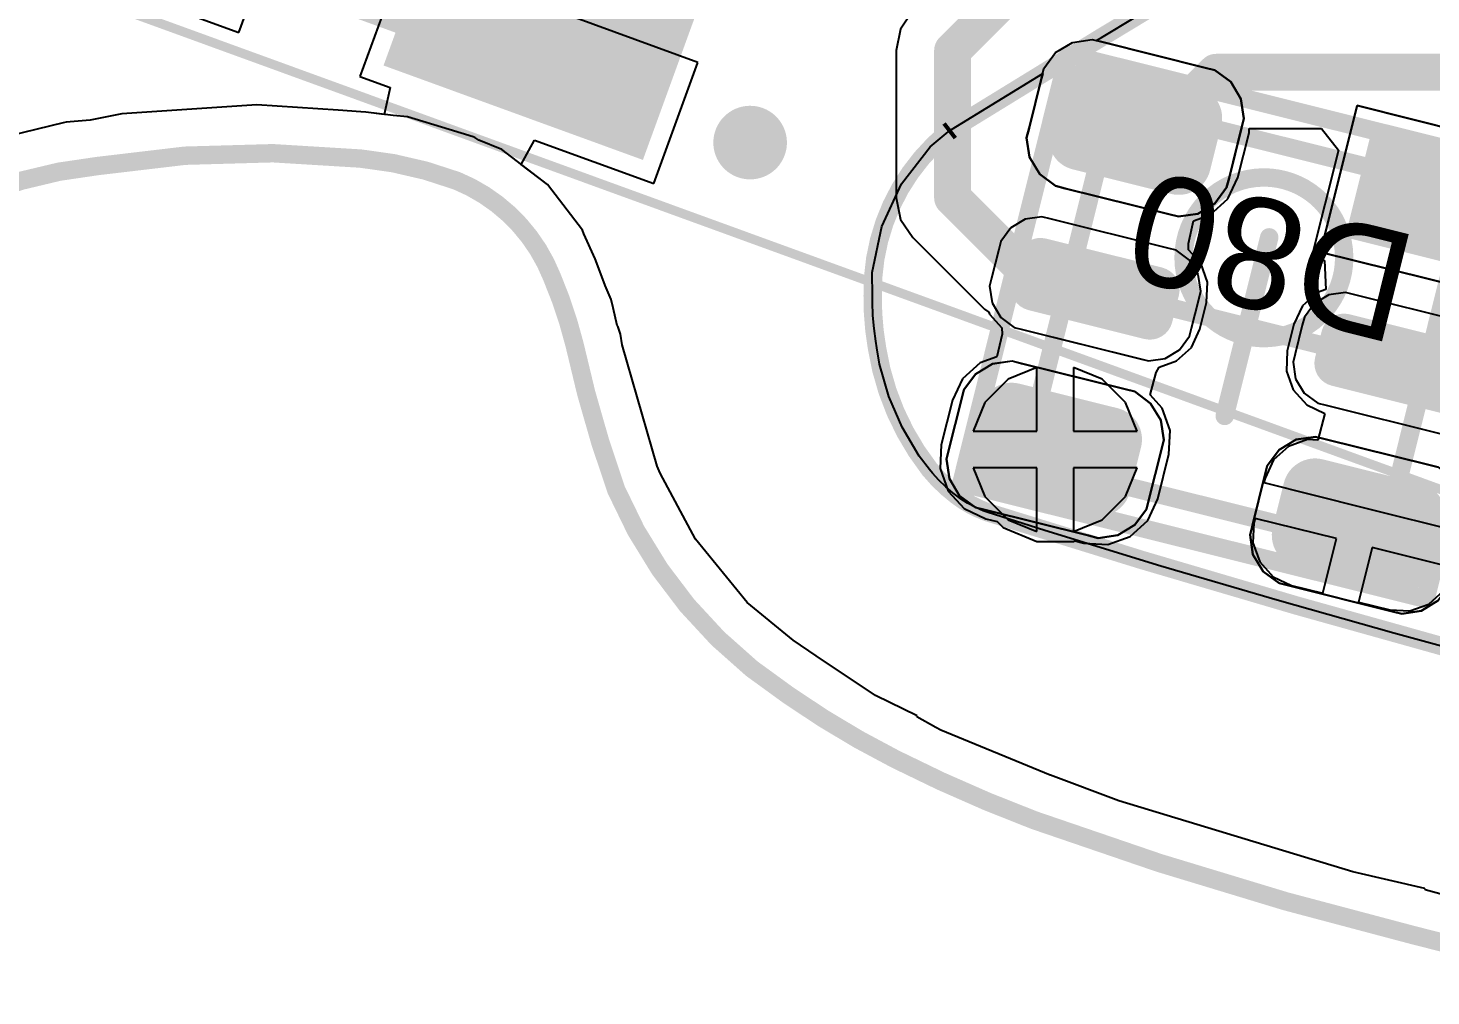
# Model space of a CAD drawing. Header units: inches. Extents: x -52 to 109, y 0 to 35.
# Drawn here: x 89.58 to 97.2, y 3.86 to 9.12 of the extents above; entities that cross this region are included whole.
import ezdxf

# ---------------------------------------------------------------- set-up
doc = ezdxf.new("R2010")
doc.units = ezdxf.units.IN
for name, color, linetype in [('Bottom 3D Body', 216, 'Continuous'), ('Bottom Courtyard', 56, 'Continuous'), ('Bottom Layer', 5, 'Continuous'), ('Bottom Overlay', 54, 'Continuous'), ('Bottom Paste', 16, 'Continuous'), ('Bottom Solder', 6, 'Continuous'), ('Keep-Out Layer', 6, 'Continuous'), ('Mechanical 1', 6, 'Continuous'), ('Mechanical 4', 56, 'Continuous'), ('Top Component Outline', 56, 'Continuous'), ('Top Courtyard', 56, 'Continuous'), ('Top Layer', 1, 'Continuous'), ('Top Overlay', 2, 'Continuous'), ('Top Paste', 8, 'Continuous'), ('Top Solder', 216, 'Continuous'), ('Via Holes', 16, 'Continuous')]:
    doc.layers.add(name, color=color, linetype=linetype)
doc.styles.add('Arial', font='', dxfattribs={"height": 0.2})
doc.styles.get('Arial').set_extended_font_data('Arial')

# ---------------------------------------------------------------- blocks, each defined once
blk = doc.blocks.new('APA_RGB_LED_2020_410')
at = {"layer": 'Top Layer'}
h = blk.add_hatch(color=1, dxfattribs=at)
edge = h.paths.add_edge_path()
edge.add_arc((-1.125, 1.025), 0.125, 90, 180)
edge.add_line((-1.25, 1.025), (-1.25, 0.775))
edge.add_arc((-1.125, 0.775), 0.125, 180, 270)
edge.add_line((-1.125, 0.65), (-0.575, 0.65))
edge.add_arc((-0.575, 0.775), 0.125, 270, 360)
edge.add_line((-0.45, 0.775), (-0.45, 1.025))
edge.add_arc((-0.575, 1.025), 0.125, 0, 90)
edge.add_line((-0.575, 1.15), (-1.125, 1.15))
h = blk.add_hatch(color=1, dxfattribs=at)
edge = h.paths.add_edge_path()
edge.add_arc((0.575, 1.025), 0.125, 90, 180)
edge.add_line((0.45, 1.025), (0.45, 0.775))
edge.add_arc((0.575, 0.775), 0.125, 180, 270)
edge.add_line((0.575, 0.65), (1.125, 0.65))
edge.add_arc((1.125, 0.775), 0.125, 270, 360)
edge.add_line((1.25, 0.775), (1.25, 1.025))
edge.add_arc((1.125, 1.025), 0.125, 0, 90)
edge.add_line((1.125, 1.15), (0.575, 1.15))
h = blk.add_hatch(color=1, dxfattribs=at)
edge = h.paths.add_edge_path()
edge.add_arc((-1.175, 0.075), 0.075, 90, 180)
edge.add_line((-1.25, 0.075), (-1.25, -0.075))
edge.add_arc((-1.175, -0.075), 0.075, 180, 270)
edge.add_line((-1.175, -0.15), (-0.525, -0.15))
edge.add_arc((-0.525, -0.075), 0.075, 270, 360)
edge.add_line((-0.45, -0.075), (-0.45, 0.075))
edge.add_arc((-0.525, 0.075), 0.075, 0, 90)
edge.add_line((-0.525, 0.15), (-1.175, 0.15))
h = blk.add_hatch(color=1, dxfattribs=at)
edge = h.paths.add_edge_path()
edge.add_arc((0.525, 0.075), 0.075, 90, 180)
edge.add_line((0.45, 0.075), (0.45, -0.075))
edge.add_arc((0.525, -0.075), 0.075, 180, 270)
edge.add_line((0.525, -0.15), (1.175, -0.15))
edge.add_arc((1.175, -0.075), 0.075, 270, 360)
edge.add_line((1.25, -0.075), (1.25, 0.075))
edge.add_arc((1.175, 0.075), 0.075, 0, 90)
edge.add_line((1.175, 0.15), (0.525, 0.15))
blk.add_hatch(color=1, dxfattribs=at).paths.add_polyline_path([(-1.25, -0.65), (-0.45, -0.65), (-0.45, -1.15), (-1.25, -1.15)])
h = blk.add_hatch(color=1, dxfattribs=at)
edge = h.paths.add_edge_path()
edge.add_arc((0.575, -0.775), 0.125, 90, 180)
edge.add_line((0.45, -0.775), (0.45, -1.025))
edge.add_arc((0.575, -1.025), 0.125, 180, 270)
edge.add_line((0.575, -1.15), (1.125, -1.15))
edge.add_arc((1.125, -1.025), 0.125, 270, 360)
edge.add_line((1.25, -1.025), (1.25, -0.775))
edge.add_arc((1.125, -0.775), 0.125, 0, 90)
edge.add_line((1.125, -0.65), (0.575, -0.65))
at = {"layer": 'Top Paste'}
h = blk.add_hatch(color=8, dxfattribs=at)
edge = h.paths.add_edge_path()
edge.add_arc((-1.125, 1.025), 0.125, 90, 180)
edge.add_line((-1.25, 1.025), (-1.25, 0.775))
edge.add_arc((-1.125, 0.775), 0.125, 180, 270)
edge.add_line((-1.125, 0.65), (-0.575, 0.65))
edge.add_arc((-0.575, 0.775), 0.125, 270, 360)
edge.add_line((-0.45, 0.775), (-0.45, 1.025))
edge.add_arc((-0.575, 1.025), 0.125, 0, 90)
edge.add_line((-0.575, 1.15), (-1.125, 1.15))
h = blk.add_hatch(color=8, dxfattribs=at)
edge = h.paths.add_edge_path()
edge.add_arc((0.575, 1.025), 0.125, 90, 180)
edge.add_line((0.45, 1.025), (0.45, 0.775))
edge.add_arc((0.575, 0.775), 0.125, 180, 270)
edge.add_line((0.575, 0.65), (1.125, 0.65))
edge.add_arc((1.125, 0.775), 0.125, 270, 360)
edge.add_line((1.25, 0.775), (1.25, 1.025))
edge.add_arc((1.125, 1.025), 0.125, 0, 90)
edge.add_line((1.125, 1.15), (0.575, 1.15))
h = blk.add_hatch(color=8, dxfattribs=at)
edge = h.paths.add_edge_path()
edge.add_arc((-1.175, 0.075), 0.075, 90, 180)
edge.add_line((-1.25, 0.075), (-1.25, -0.075))
edge.add_arc((-1.175, -0.075), 0.075, 180, 270)
edge.add_line((-1.175, -0.15), (-0.525, -0.15))
edge.add_arc((-0.525, -0.075), 0.075, 270, 360)
edge.add_line((-0.45, -0.075), (-0.45, 0.075))
edge.add_arc((-0.525, 0.075), 0.075, 0, 90)
edge.add_line((-0.525, 0.15), (-1.175, 0.15))
h = blk.add_hatch(color=8, dxfattribs=at)
edge = h.paths.add_edge_path()
edge.add_arc((0.525, 0.075), 0.075, 90, 180)
edge.add_line((0.45, 0.075), (0.45, -0.075))
edge.add_arc((0.525, -0.075), 0.075, 180, 270)
edge.add_line((0.525, -0.15), (1.175, -0.15))
edge.add_arc((1.175, -0.075), 0.075, 270, 360)
edge.add_line((1.25, -0.075), (1.25, 0.075))
edge.add_arc((1.175, 0.075), 0.075, 0, 90)
edge.add_line((1.175, 0.15), (0.525, 0.15))
blk.add_hatch(color=8, dxfattribs=at).paths.add_polyline_path([(-1.25, -0.65), (-0.45, -0.65), (-0.45, -1.15), (-1.25, -1.15)])
h = blk.add_hatch(color=8, dxfattribs=at)
edge = h.paths.add_edge_path()
edge.add_arc((0.575, -0.775), 0.125, 90, 180)
edge.add_line((0.45, -0.775), (0.45, -1.025))
edge.add_arc((0.575, -1.025), 0.125, 180, 270)
edge.add_line((0.575, -1.15), (1.125, -1.15))
edge.add_arc((1.125, -1.025), 0.125, 270, 360)
edge.add_line((1.25, -1.025), (1.25, -0.775))
edge.add_arc((1.125, -0.775), 0.125, 0, 90)
edge.add_line((1.125, -0.65), (0.575, -0.65))
at = {"layer": 'Top Solder'}
h = blk.add_hatch(color=216, dxfattribs=at)
edge = h.paths.add_edge_path()
edge.add_arc((-1.125, 1.025), 0.175, 90, 180)
edge.add_line((-1.3, 1.025), (-1.3, 0.775))
edge.add_arc((-1.125, 0.775), 0.175, 180, 270)
edge.add_line((-1.125, 0.6), (-0.575, 0.6))
edge.add_arc((-0.575, 0.775), 0.175, 270, 360)
edge.add_line((-0.4, 0.775), (-0.4, 1.025))
edge.add_arc((-0.575, 1.025), 0.175, 0, 90)
edge.add_line((-0.575, 1.2), (-1.125, 1.2))
h = blk.add_hatch(color=216, dxfattribs=at)
edge = h.paths.add_edge_path()
edge.add_arc((0.575, 1.025), 0.175, 90, 180)
edge.add_line((0.4, 1.025), (0.4, 0.775))
edge.add_arc((0.575, 0.775), 0.175, 180, 270)
edge.add_line((0.575, 0.6), (1.125, 0.6))
edge.add_arc((1.125, 0.775), 0.175, 270, 360)
edge.add_line((1.3, 0.775), (1.3, 1.025))
edge.add_arc((1.125, 1.025), 0.175, 0, 90)
edge.add_line((1.125, 1.2), (0.575, 1.2))
h = blk.add_hatch(color=216, dxfattribs=at)
edge = h.paths.add_edge_path()
edge.add_arc((-1.175, 0.075), 0.125, 90, 180)
edge.add_line((-1.3, 0.075), (-1.3, -0.075))
edge.add_arc((-1.175, -0.075), 0.125, 180, 270)
edge.add_line((-1.175, -0.2), (-0.525, -0.2))
edge.add_arc((-0.525, -0.075), 0.125, 270, 360)
edge.add_line((-0.4, -0.075), (-0.4, 0.075))
edge.add_arc((-0.525, 0.075), 0.125, 0, 90)
edge.add_line((-0.525, 0.2), (-1.175, 0.2))
h = blk.add_hatch(color=216, dxfattribs=at)
edge = h.paths.add_edge_path()
edge.add_arc((0.525, 0.075), 0.125, 90, 180)
edge.add_line((0.4, 0.075), (0.4, -0.075))
edge.add_arc((0.525, -0.075), 0.125, 180, 270)
edge.add_line((0.525, -0.2), (1.175, -0.2))
edge.add_arc((1.175, -0.075), 0.125, 270, 360)
edge.add_line((1.3, -0.075), (1.3, 0.075))
edge.add_arc((1.175, 0.075), 0.125, 0, 90)
edge.add_line((1.175, 0.2), (0.525, 0.2))
blk.add_hatch(color=216, dxfattribs=at).paths.add_polyline_path([(-1.3, -0.6), (-0.4, -0.6), (-0.4, -1.2), (-1.3, -1.2)])
h = blk.add_hatch(color=216, dxfattribs=at)
edge = h.paths.add_edge_path()
edge.add_arc((0.575, -0.775), 0.175, 90, 180)
edge.add_line((0.4, -0.775), (0.4, -1.025))
edge.add_arc((0.575, -1.025), 0.175, 180, 270)
edge.add_line((0.575, -1.2), (1.125, -1.2))
edge.add_arc((1.125, -1.025), 0.175, 270, 360)
edge.add_line((1.3, -1.025), (1.3, -0.775))
edge.add_arc((1.125, -0.775), 0.175, 0, 90)
edge.add_line((1.125, -0.6), (0.575, -0.6))
at = {"layer": 'Top Component Outline'}
for points in [[(1, 1, 0.1, 0.1, 0), (-1, 1, 0.1, 0.1, 0)], [(-1, 1, 0.1, 0.1, 0), (-1, -1, 0.1, 0.1, 0)], [(1, 1, 0.1, 0.1, 0), (1, -1, 0.1, 0.1, 0)], [(1, -1, 0.1, 0.1, 0), (-1, -1, 0.1, 0.1, 0)]]:
    blk.add_lwpolyline(points, format="xyseb", dxfattribs=at)
for points in [[(-1.025, 1, 0.05, 0.05, 1), (-0.975, 1, 0.05, 0.05, 1)], [(-1.025, 1, 0.05, 0.05, 1), (-0.975, 1, 0.05, 0.05, 1)], [(0.975, 1, 0.05, 0.05, 1), (1.025, 1, 0.05, 0.05, 1)], [(0.975, 1, 0.05, 0.05, 1), (1.025, 1, 0.05, 0.05, 1)], [(-1.025, -1, 0.05, 0.05, 1), (-0.975, -1, 0.05, 0.05, 1)], [(-1.025, -1, 0.05, 0.05, 1), (-0.975, -1, 0.05, 0.05, 1)], [(0.975, -1, 0.05, 0.05, 1), (1.025, -1, 0.05, 0.05, 1)], [(0.975, -1, 0.05, 0.05, 1), (1.025, -1, 0.05, 0.05, 1)]]:
    blk.add_lwpolyline(points, format="xyseb", close=True, dxfattribs=at)
at = {"layer": 'Top Courtyard'}
for points in [[(-1.3, 1.2, 0.1, 0.1, 0), (-1.3, -1.2, 0.1, 0.1, 0)], [(1.3, 1.2, 0.1, 0.1, 0), (-1.3, 1.2, 0.1, 0.1, 0)], [(1.3, 1.2, 0.1, 0.1, 0), (1.3, -1.2, 0.1, 0.1, 0)], [(0, 0.5, 0.1, 0.1, 0), (0, -0.5, 0.1, 0.1, 0)], [(0.5, 0, 0.1, 0.1, 0), (-0.5, 0, 0.1, 0.1, 0)], [(1.3, -1.2, 0.1, 0.1, 0), (-1.3, -1.2, 0.1, 0.1, 0)]]:
    blk.add_lwpolyline(points, format="xyseb", dxfattribs=at)
for points in [[(-1.325, 1.2, 0.05, 0.05, 1), (-1.275, 1.2, 0.05, 0.05, 1)], [(-1.325, 1.2, 0.05, 0.05, 1), (-1.275, 1.2, 0.05, 0.05, 1)], [(1.275, 1.2, 0.05, 0.05, 1), (1.325, 1.2, 0.05, 0.05, 1)], [(1.275, 1.2, 0.05, 0.05, 1), (1.325, 1.2, 0.05, 0.05, 1)], [(-0.025, 0.5, 0.05, 0.05, 1), (0.025, 0.5, 0.05, 0.05, 1)], [(-0.525, 0, 0.05, 0.05, 1), (-0.475, 0, 0.05, 0.05, 1)], [(0.475, 0, 0.05, 0.05, 1), (0.525, 0, 0.05, 0.05, 1)], [(-0.025, -0.5, 0.05, 0.05, 1), (0.025, -0.5, 0.05, 0.05, 1)], [(-1.325, -1.2, 0.05, 0.05, 1), (-1.275, -1.2, 0.05, 0.05, 1)], [(-1.325, -1.2, 0.05, 0.05, 1), (-1.275, -1.2, 0.05, 0.05, 1)], [(1.275, -1.2, 0.05, 0.05, 1), (1.325, -1.2, 0.05, 0.05, 1)], [(1.275, -1.2, 0.05, 0.05, 1), (1.325, -1.2, 0.05, 0.05, 1)]]:
    blk.add_lwpolyline(points, format="xyseb", close=True, dxfattribs=at)
at = {"layer": 'Top Overlay'}
for p, q in [((-1.2929, 1.2689), (-1.1937, 1.31)), ((-1.1937, 1.31), (-1.14, 1.31)), ((-1.14, 1.31), (-1.14, 1.31)), ((-1.14, 1.31), (-0.56, 1.31)), ((-0.56, 1.31), (-0.5063, 1.31)), ((-0.5063, 1.31), (-0.4071, 1.2689)), ((0.4071, 1.2689), (0.5063, 1.31)), ((0.5063, 1.31), (0.56, 1.31)), ((0.56, 1.31), (0.56, 1.31)), ((0.56, 1.31), (1.14, 1.31)), ((1.14, 1.31), (1.1937, 1.31)), ((1.1937, 1.31), (1.2929, 1.2689)), ((-1.3689, 1.1929), (-1.2929, 1.2689)), ((-0.4071, 1.2689), (-0.3311, 1.1929)), ((0.3311, 1.1929), (0.4071, 1.2689)), ((1.2929, 1.2689), (1.3689, 1.1929)), ((-1.41, 1.0937), (-1.3689, 1.1929)), ((-0.3311, 1.1929), (-0.29, 1.0937)), ((0.29, 1.0937), (0.3311, 1.1929)), ((1.3689, 1.1929), (1.41, 1.0937)), ((-1.41, 1.04), (-1.41, 1.0937)), ((-0.29, 1.0937), (-0.29, 1.04)), ((0.29, 1.04), (0.29, 1.0937)), ((1.41, 1.0937), (1.41, 1.04)), ((-1.41, 0.76), (-1.41, 1.04)), ((-0.29, 1.04), (-0.29, 1.04)), ((-0.29, 1.04), (-0.29, 0.76)), ((0.29, 0.76), (0.29, 1.04)), ((1.41, 1.04), (1.41, 1.04)), ((1.41, 1.04), (1.41, 0.76)), ((-1.41, 0.76), (-1.41, 0.76)), ((-1.41, 0.7063), (-1.41, 0.76)), ((-1.3689, 0.6071), (-1.41, 0.7063)), ((-0.29, 0.7063), (-0.3311, 0.6071)), ((-0.29, 0.76), (-0.29, 0.7063)), ((0.29, 0.76), (0.29, 0.76)), ((0.29, 0.7063), (0.29, 0.76)), ((0.3311, 0.6071), (0.29, 0.7063)), ((1.41, 0.7063), (1.3689, 0.6071)), ((1.41, 0.76), (1.41, 0.7063)), ((-1.2929, 0.5311), (-1.3689, 0.6071)), ((-0.3311, 0.6071), (-0.4071, 0.5311)), ((0.4071, 0.5311), (0.3311, 0.6071)), ((1.3689, 0.6071), (1.2929, 0.5311)), ((-1.1937, 0.49), (-1.2929, 0.5311)), ((-1.14, 0.49), (-1.1937, 0.49)), ((-0.56, 0.49), (-1.14, 0.49)), ((-0.5063, 0.49), (-0.56, 0.49)), ((-0.56, 0.49), (-0.56, 0.49)), ((-0.4071, 0.5311), (-0.5063, 0.49)), ((0.5063, 0.49), (0.4071, 0.5311)), ((0.56, 0.49), (0.5063, 0.49)), ((1.14, 0.49), (0.56, 0.49)), ((1.1937, 0.49), (1.14, 0.49)), ((1.14, 0.49), (1.14, 0.49)), ((1.2929, 0.5311), (1.1937, 0.49)), ((-1.2258, 0.31), (-1.3103, 0.275)), ((-1.18, 0.31), (-1.2258, 0.31)), ((-0.52, 0.31), (-1.18, 0.31)), ((-0.4742, 0.31), (-0.52, 0.31)), ((-0.52, 0.31), (-0.52, 0.31)), ((-0.3897, 0.275), (-0.4742, 0.31)), ((0.4742, 0.31), (0.3897, 0.275)), ((0.52, 0.31), (0.4742, 0.31)), ((1.18, 0.31), (0.52, 0.31)), ((1.2258, 0.31), (1.18, 0.31)), ((1.18, 0.31), (1.18, 0.31)), ((1.3103, 0.275), (1.2258, 0.31)), ((-1.3103, 0.275), (-1.375, 0.2103)), ((-0.325, 0.2103), (-0.3897, 0.275)), ((0.3897, 0.275), (0.325, 0.2103)), ((1.375, 0.2103), (1.3103, 0.275)), ((-1.375, 0.2103), (-1.41, 0.1258)), ((-0.29, 0.1258), (-0.325, 0.2103)), ((0.325, 0.2103), (0.29, 0.1258)), ((1.41, 0.1258), (1.375, 0.2103)), ((-1.41, 0.1258), (-1.41, 0.08)), ((-1.41, 0.08), (-1.41, -0.08)), ((-1.41, 0.08), (-1.41, 0.08)), ((-0.29, 0.08), (-0.29, 0.1258)), ((-0.29, -0.08), (-0.29, 0.08)), ((0.29, 0.1258), (0.29, 0.08)), ((0.29, 0.08), (0.29, -0.08)), ((0.29, 0.08), (0.29, 0.08)), ((1.41, 0.08), (1.41, 0.1258)), ((1.41, -0.08), (1.41, 0.08)), ((-1.41, -0.08), (-1.41, -0.1257)), ((-1.41, -0.1257), (-1.375, -0.2103)), ((-0.325, -0.2103), (-0.29, -0.1257)), ((-0.29, -0.1257), (-0.29, -0.08)), ((-0.29, -0.08), (-0.29, -0.08)), ((0.29, -0.08), (0.29, -0.1258)), ((0.29, -0.1258), (0.325, -0.2103)), ((1.375, -0.2103), (1.41, -0.1257)), ((1.41, -0.1257), (1.41, -0.08)), ((1.41, -0.08), (1.41, -0.08)), ((-1.375, -0.2103), (-1.3103, -0.275)), ((-0.3897, -0.275), (-0.325, -0.2103)), ((0.325, -0.2103), (0.3897, -0.275)), ((1.3103, -0.275), (1.375, -0.2103)), ((-1.3103, -0.275), (-1.2258, -0.31)), ((-0.4742, -0.31), (-0.3897, -0.275)), ((0.3897, -0.275), (0.4743, -0.31)), ((1.2258, -0.31), (1.3103, -0.275)), ((-1.2258, -0.31), (-1.18, -0.31)), ((-1.18, -0.31), (-1.18, -0.31)), ((-1.18, -0.31), (-0.52, -0.31)), ((-0.52, -0.31), (-0.4742, -0.31)), ((0.4743, -0.31), (0.52, -0.31)), ((0.52, -0.31), (0.52, -0.31)), ((0.52, -0.31), (1.18, -0.31)), ((1.18, -0.31), (1.2258, -0.31)), ((-1.41, -1.31), (-1.41, -0.49)), ((-1.41, -0.49), (-0.29, -0.49)), ((-0.29, -0.49), (-0.29, -1.31)), ((0.3311, -0.6071), (0.4071, -0.5311)), ((0.4071, -0.5311), (0.5063, -0.49)), ((0.5063, -0.49), (0.56, -0.49)), ((0.56, -0.49), (0.56, -0.49)), ((0.56, -0.49), (1.14, -0.49)), ((1.14, -0.49), (1.1937, -0.49)), ((1.1937, -0.49), (1.2929, -0.5311)), ((1.2929, -0.5311), (1.3689, -0.6071)), ((0.29, -0.7063), (0.3311, -0.6071)), ((1.3689, -0.6071), (1.41, -0.7063)), ((0.29, -0.76), (0.29, -0.7063)), ((0.29, -1.04), (0.29, -0.76)), ((1.41, -0.7063), (1.41, -0.76)), ((1.41, -0.76), (1.41, -0.76)), ((1.41, -0.76), (1.41, -1.04)), ((0.29, -1.04), (0.29, -1.04)), ((0.29, -1.0937), (0.29, -1.04)), ((1.41, -1.04), (1.41, -1.0937)), ((0.3311, -1.1929), (0.29, -1.0937)), ((1.41, -1.0937), (1.3689, -1.1929)), ((0.4071, -1.2689), (0.3311, -1.1929)), ((1.3689, -1.1929), (1.2929, -1.2689)), ((0.5063, -1.31), (0.4071, -1.2689)), ((1.2929, -1.2689), (1.1937, -1.31)), ((-0.29, -1.31), (-1.41, -1.31)), ((0.56, -1.31), (0.5063, -1.31)), ((1.14, -1.31), (0.56, -1.31)), ((1.1937, -1.31), (1.14, -1.31)), ((1.14, -1.31), (1.14, -1.31))]:
    blk.add_line(p, q, dxfattribs=at)
at = {"layer": 'Top Courtyard', "style": 'Arial'}
blk.add_text('D80', height=0.6, dxfattribs=at).set_placement((-0.8, -0.7))
blk = doc.blocks.new('GCT_MEM2085_00_115_00_A_REV0_2_B_439')
at = {"layer": 'Bottom Layer'}
blk.add_hatch(color=5, dxfattribs=at).paths.add_polyline_path([(4.65, 4.23), (5.95, 4.23), (5.95, 2.83), (4.65, 2.83)])
at = {"layer": 'Bottom Paste'}
blk.add_hatch(color=16, dxfattribs=at).paths.add_polyline_path([(4.65, 4.23), (5.95, 4.23), (5.95, 2.83), (4.65, 2.83)])
at = {"layer": 'Bottom Solder'}
blk.add_hatch(color=6, dxfattribs=at).paths.add_polyline_path([(4.6, 4.28), (6, 4.28), (6, 2.78), (4.6, 2.78)])
at = {"layer": 'Bottom 3D Body'}
for points in [[(5.8123, 4.7953, 0.2, 0.2, 1), (5.6123, 4.7953, 0.2, 0.2, 1)], [(5.5623, 4.7953, 0.1, 0.1, 1), (5.6623, 4.7953, 0.1, 0.1, 1)], [(5.7623, 4.7953, 0.1, 0.1, 1), (5.8623, 4.7953, 0.1, 0.1, 1)], [(5.735, 4.03, 0.05, 0.05, 1), (5.785, 4.03, 0.05, 0.05, 1)], [(5.735, 4.03, 0.05, 0.05, 1), (5.785, 4.03, 0.05, 0.05, 1)]]:
    blk.add_lwpolyline(points, format="xyseb", close=True, dxfattribs=at)
for points in [[(5.76, 4.03, 0.1, 0.1, 0), (-5.76, 4.03, 0.1, 0.1, 0)], [(5.76, -4.03, 0.1, 0.1, 0), (5.76, 4.03, 0.1, 0.1, 0)]]:
    blk.add_lwpolyline(points, format="xyseb", dxfattribs=at)
at = {"layer": 'Bottom Courtyard'}
blk.add_lwpolyline([(6.2, -4.48, 0.05, 0.05, 0), (6.2, 11.62, 0.05, 0.05, 0)], format="xyseb", dxfattribs=at)
at = {"layer": 'Bottom Overlay'}
for points in [[(5.8123, 4.7953, 0.2, 0.2, 1), (5.6123, 4.7953, 0.2, 0.2, 1)], [(5.5623, 4.7953, 0.1, 0.1, 1), (5.6623, 4.7953, 0.1, 0.1, 1)], [(5.7623, 4.7953, 0.1, 0.1, 1), (5.8623, 4.7953, 0.1, 0.1, 1)]]:
    blk.add_lwpolyline(points, format="xyseb", close=True, dxfattribs=at)

msp = doc.modelspace()

# ---------------------------------------------------------------- hatches: boundary and pattern name
at = {"layer": 'Bottom Layer'}
h = msp.add_hatch(color=5, dxfattribs=at)
edge = h.paths.add_edge_path()
edge.add_arc((95.1575, 6.8324), 0.3, 0, 360)
at = {"layer": 'Top Layer'}
h = msp.add_hatch(color=1, dxfattribs=at)
edge = h.paths.add_edge_path()
edge.add_arc((95.1575, 6.8324), 0.3, 0, 360)
at = {"layer": 'Via Holes'}
h = msp.add_hatch(color=7, dxfattribs=at)
edge = h.paths.add_edge_path()
edge.add_arc((95.1575, 6.8324), 0.15, 0, 360)

# ---------------------------------------------------------------- linework, layer by layer
at = {"layer": 'Bottom Layer'}
for p, q in [((91.5919, 9.4424), (91.3797, 8.8591)), ((90.1111, 9.3209), (90.7219, 9.0985)), ((90.7219, 9.0985), (90.8074, 9.3335)), ((93.2165, 8.9355), (92.4178, 9.2262)), ((92.9771, 8.2777), (93.2165, 8.9355)), ((91.3797, 8.8591), (91.5444, 8.7992)), ((91.5444, 8.7992), (91.5112, 8.6532)), ((90.8188, 8.705), (90.0848, 8.6568)), ((91.2619, 8.6759), (90.8188, 8.705)), ((89.9126, 8.6226), (89.7823, 8.6106)), ((90.0848, 8.6568), (89.9126, 8.6226)), ((89.9126, 8.6226), (89.9126, 8.6226)), ((91.3837, 8.6679), (91.2619, 8.6759)), ((91.3838, 8.668), (91.3837, 8.6679)), ((91.4107, 8.6662), (91.3838, 8.668)), ((91.5112, 8.6532), (91.4107, 8.6662)), ((89.7667, 8.6068), (89.3762, 8.5131)), ((89.7823, 8.6106), (89.7667, 8.6068)), ((92.256, 8.3805), (92.329, 8.5136)), ((92.329, 8.5136), (92.9771, 8.2777)), ((92.398, 8.2716), (92.256, 8.3805)), ((92.5884, 8.0234), (92.398, 8.2716)), ((92.5964, 8.0042), (92.5884, 8.0234)), ((92.6573, 7.8684), (92.5964, 8.0042)), ((92.6573, 7.8683), (92.6573, 7.8684)), ((92.6824, 7.8023), (92.6573, 7.8683)), ((92.7129, 7.7229), (92.6824, 7.8023)), ((92.7442, 7.6472), (92.7129, 7.7229)), ((92.755, 7.6023), (92.7442, 7.6472)), ((92.7782, 7.5063), (92.755, 7.6023)), ((92.7806, 7.5027), (92.7782, 7.5063)), ((92.7954, 7.4597), (92.7806, 7.5027)), ((92.8053, 7.401), (92.7954, 7.4597)), ((92.9953, 6.7416), (92.8053, 7.401)), ((95.0575, 7.278), (94.9026, 7.2139)), ((95.0575, 6.9324), (95.0575, 7.278)), ((95.4124, 7.2139), (95.2575, 7.278)), ((95.2575, 7.278), (95.2575, 6.9324)), ((94.9026, 7.2139), (94.776, 7.0873)), ((95.539, 7.0873), (95.4124, 7.2139)), ((94.776, 7.0873), (94.7119, 6.9324)), ((95.6032, 6.9324), (95.539, 7.0873)), ((94.7119, 6.9324), (95.0575, 6.9324)), ((95.2575, 6.9324), (95.6032, 6.9324)), ((93.0106, 6.7045), (92.9953, 6.7416)), ((95.0575, 6.7324), (94.7119, 6.7324)), ((94.7119, 6.7324), (94.776, 6.5775)), ((95.0575, 6.3867), (95.0575, 6.7324)), ((95.6032, 6.7324), (95.2575, 6.7324)), ((95.2575, 6.7324), (95.2575, 6.3867)), ((95.539, 6.5775), (95.6032, 6.7324)), ((93.203, 6.3446), (93.0106, 6.7045)), ((94.776, 6.5775), (94.9026, 6.4509)), ((95.4124, 6.4509), (95.539, 6.5775)), ((94.9026, 6.4509), (95.0575, 6.3867)), ((95.2575, 6.3867), (95.4124, 6.4509)), ((93.4845, 6.0016), (93.203, 6.3446)), ((93.7345, 5.7964), (93.4845, 6.0016)), ((93.8583, 5.7117), (93.7345, 5.7964)), ((94.1805, 5.4964), (93.8583, 5.7117)), ((93.8583, 5.7117), (93.8583, 5.7117)), ((94.4073, 5.3845), (94.1805, 5.4964)), ((94.4054, 5.3803), (94.4073, 5.3845)), ((94.5097, 5.3226), (94.4054, 5.3803)), ((94.5369, 5.3083), (94.5097, 5.3226)), ((95.1298, 5.0626), (94.5369, 5.3083)), ((95.1324, 5.0638), (95.1298, 5.0626)), ((95.5031, 4.9242), (95.1324, 5.0638)), ((95.1324, 5.0638), (95.1324, 5.0638)), ((96.7755, 4.5383), (95.5031, 4.9242)), ((97.1673, 4.4469), (96.7755, 4.5383)), ((97.1681, 4.4402), (97.1673, 4.4469)), ((97.3602, 4.3873), (97.1681, 4.4402))]:
    msp.add_line(p, q, dxfattribs=at)
at = {"layer": 'Keep-Out Layer'}
for points in [[(89.9535, 8.3726, 0.1, 0.1, -0.067015), (91.3838, 8.4131, 0.1, 0.1, 0)], [(91.3838, 8.4131, 0.1, 0.1, -0.06506), (91.9064, 8.2922, 0.1, 0.1, 0)], [(88.7829, 7.9239, 0.1, 0.1, -0.132686), (89.9535, 8.3726, 0.1, 0.1, 0)], [(91.9064, 8.2922, 0.1, 0.1, -0.204156), (92.4231, 7.7689, 0.1, 0.1, 0)], [(92.4231, 7.7689, 0.1, 0.1, -0.039091), (92.5451, 7.4051, 0.1, 0.1, 0)], [(92.7721, 6.6138, 0.1, 0.1, -0.032329), (92.5451, 7.4051, 0.1, 0.1, 0)], [(93.7085, 5.497, 0.1, 0.1, -0.148039), (92.7721, 6.6138, 0.1, 0.1, 0)], [(94.289, 5.1502, 0.1, 0.1, -0.035374), (93.7085, 5.497, 0.1, 0.1, 0)], [(95.0437, 4.8184, 0.1, 0.1, -0.027126), (94.289, 5.1502, 0.1, 0.1, 0)], [(97.1047, 4.1935, 0.1, 0.1, -0.026191), (95.0437, 4.8184, 0.1, 0.1, 0)], [(98.2441, 3.9135, 0.1, 0.1, -0.005315), (97.1047, 4.1935, 0.1, 0.1, 0)]]:
    msp.add_lwpolyline(points, format="xyseb", dxfattribs=at)
for points in [[(91.3588, 8.4131, 0.05, 0.05, 1), (91.4088, 8.4131, 0.05, 0.05, 1)], [(91.3588, 8.4131, 0.05, 0.05, 1), (91.4088, 8.4131, 0.05, 0.05, 1)], [(89.9285, 8.3726, 0.05, 0.05, 1), (89.9785, 8.3726, 0.05, 0.05, 1)], [(89.9285, 8.3726, 0.05, 0.05, 1), (89.9785, 8.3726, 0.05, 0.05, 1)], [(91.8814, 8.2922, 0.05, 0.05, 1), (91.9314, 8.2922, 0.05, 0.05, 1)], [(91.8814, 8.2922, 0.05, 0.05, 1), (91.9314, 8.2922, 0.05, 0.05, 1)], [(92.3981, 7.7689, 0.05, 0.05, 1), (92.4481, 7.7689, 0.05, 0.05, 1)], [(92.3981, 7.7689, 0.05, 0.05, 1), (92.4481, 7.7689, 0.05, 0.05, 1)], [(92.5201, 7.4051, 0.05, 0.05, 1), (92.5701, 7.4051, 0.05, 0.05, 1)], [(92.5201, 7.4051, 0.05, 0.05, 1), (92.5701, 7.4051, 0.05, 0.05, 1)], [(92.7471, 6.6138, 0.05, 0.05, 1), (92.7971, 6.6138, 0.05, 0.05, 1)], [(92.7471, 6.6138, 0.05, 0.05, 1), (92.7971, 6.6138, 0.05, 0.05, 1)], [(93.6835, 5.497, 0.05, 0.05, 1), (93.7335, 5.497, 0.05, 0.05, 1)], [(93.6835, 5.497, 0.05, 0.05, 1), (93.7335, 5.497, 0.05, 0.05, 1)], [(94.264, 5.1502, 0.05, 0.05, 1), (94.314, 5.1502, 0.05, 0.05, 1)], [(94.264, 5.1502, 0.05, 0.05, 1), (94.314, 5.1502, 0.05, 0.05, 1)], [(95.0187, 4.8184, 0.05, 0.05, 1), (95.0687, 4.8184, 0.05, 0.05, 1)], [(95.0187, 4.8184, 0.05, 0.05, 1), (95.0687, 4.8184, 0.05, 0.05, 1)], [(97.0797, 4.1935, 0.05, 0.05, 1), (97.1297, 4.1935, 0.05, 0.05, 1)], [(97.0797, 4.1935, 0.05, 0.05, 1), (97.1297, 4.1935, 0.05, 0.05, 1)]]:
    msp.add_lwpolyline(points, format="xyseb", close=True, dxfattribs=at)
at = {"layer": 'Mechanical 1'}
for points in [[(95.8887, 8.0412, 0.1, 0.1, -0.303346), (96.292, 8.3106, 0.1, 0.1, 0)], [(96.292, 8.3106, 0.1, 0.1, -0.198914), (96.6006, 8.1828, 0.1, 0.1, 0)], [(96.6006, 8.1828, 0.1, 0.1, -0.198912), (96.7284, 7.8741, 0.1, 0.1, 0)], [(95.9833, 7.5655, 0.1, 0.1, -0.303344), (95.8887, 8.0412, 0.1, 0.1, 0)], [(96.7284, 7.8741, 0.1, 0.1, -0.303348), (96.459, 7.4709, 0.1, 0.1, 0)], [(96.459, 7.4709, 0.1, 0.1, -0.303347), (95.9833, 7.5655, 0.1, 0.1, 0)]]:
    msp.add_lwpolyline(points, format="xyseb", dxfattribs=at)
for points in [[(96.267, 8.3106, 0.05, 0.05, 1), (96.3169, 8.3106, 0.05, 0.05, 1)], [(96.267, 8.3106, 0.05, 0.05, 1), (96.3169, 8.3106, 0.05, 0.05, 1)], [(96.5756, 8.1828, 0.05, 0.05, 1), (96.6256, 8.1828, 0.05, 0.05, 1)], [(96.5756, 8.1828, 0.05, 0.05, 1), (96.6256, 8.1828, 0.05, 0.05, 1)], [(95.8637, 8.0412, 0.05, 0.05, 1), (95.9137, 8.0412, 0.05, 0.05, 1)], [(95.8637, 8.0412, 0.05, 0.05, 1), (95.9137, 8.0412, 0.05, 0.05, 1)], [(96.7034, 7.8741, 0.05, 0.05, 1), (96.7534, 7.8741, 0.05, 0.05, 1)], [(96.7034, 7.8741, 0.05, 0.05, 1), (96.7534, 7.8741, 0.05, 0.05, 1)], [(95.9583, 7.5655, 0.05, 0.05, 1), (96.0083, 7.5655, 0.05, 0.05, 1)], [(95.9583, 7.5655, 0.05, 0.05, 1), (96.0083, 7.5655, 0.05, 0.05, 1)], [(96.434, 7.4709, 0.05, 0.05, 1), (96.484, 7.4709, 0.05, 0.05, 1)], [(96.434, 7.4709, 0.05, 0.05, 1), (96.484, 7.4709, 0.05, 0.05, 1)]]:
    msp.add_lwpolyline(points, format="xyseb", close=True, dxfattribs=at)
at = {"layer": 'Mechanical 4'}
for points in [[(95.4083, 9.0711, 0.1, 0.1, 0), (96.2226, 9.5624, 0.1, 0.1, 0)], [(94.5933, 8.5708, 0.1, 0.1, 0), (95.4083, 9.0711, 0.1, 0.1, 0)], [(94.5758, 8.5572, 0.1, 0.1, 0), (94.5933, 8.5708, 0.1, 0.1, 0)], [(94.166, 7.6676, 0.1, 0.1, -0.230127), (94.5758, 8.5572, 0.1, 0.1, 0)], [(89.9535, 8.3726, 0.1, 0.1, -0.067015), (91.3838, 8.4131, 0.1, 0.1, 0)], [(91.3838, 8.4131, 0.1, 0.1, -0.06506), (91.9064, 8.2922, 0.1, 0.1, 0)], [(88.7829, 7.9239, 0.1, 0.1, -0.132686), (89.9535, 8.3726, 0.1, 0.1, 0)], [(91.9064, 8.2922, 0.1, 0.1, -0.204156), (92.4231, 7.7689, 0.1, 0.1, 0)], [(92.4231, 7.7689, 0.1, 0.1, -0.039091), (92.5451, 7.4051, 0.1, 0.1, 0)], [(94.1892, 7.3859, 0.1, 0.1, -0.046229), (94.166, 7.6676, 0.1, 0.1, 0)], [(92.7721, 6.6138, 0.1, 0.1, -0.032329), (92.5451, 7.4051, 0.1, 0.1, 0)], [(94.4754, 6.7246, 0.1, 0.1, -0.128264), (94.1892, 7.3859, 0.1, 0.1, 0)], [(94.6234, 6.5818, 0.1, 0.1, -0.059321), (94.4754, 6.7246, 0.1, 0.1, 0)], [(93.7085, 5.497, 0.1, 0.1, -0.148039), (92.7721, 6.6138, 0.1, 0.1, 0)], [(94.7886, 6.4918, 0.1, 0.1, -0.075734), (94.6234, 6.5818, 0.1, 0.1, 0)], [(97.3167, 5.7477, 0.1, 0.1, -0.01011), (94.7886, 6.4918, 0.1, 0.1, 0)], [(94.289, 5.1502, 0.1, 0.1, -0.035374), (93.7085, 5.497, 0.1, 0.1, 0)], [(95.0437, 4.8184, 0.1, 0.1, -0.027126), (94.289, 5.1502, 0.1, 0.1, 0)], [(97.1047, 4.1935, 0.1, 0.1, -0.026191), (95.0437, 4.8184, 0.1, 0.1, 0)], [(98.2441, 3.9135, 0.1, 0.1, -0.005315), (97.1047, 4.1935, 0.1, 0.1, 0)]]:
    msp.add_lwpolyline(points, format="xyseb", dxfattribs=at)
for points in [[(95.3833, 9.0711, 0.05, 0.05, 1), (95.4333, 9.0711, 0.05, 0.05, 1)], [(95.3833, 9.0711, 0.05, 0.05, 1), (95.4333, 9.0711, 0.05, 0.05, 1)], [(94.5683, 8.5708, 0.05, 0.05, 1), (94.6183, 8.5708, 0.05, 0.05, 1)], [(94.5683, 8.5708, 0.05, 0.05, 1), (94.6183, 8.5708, 0.05, 0.05, 1)], [(94.5508, 8.5572, 0.05, 0.05, 1), (94.6008, 8.5572, 0.05, 0.05, 1)], [(94.5508, 8.5572, 0.05, 0.05, 1), (94.6008, 8.5572, 0.05, 0.05, 1)], [(91.3588, 8.4131, 0.05, 0.05, 1), (91.4088, 8.4131, 0.05, 0.05, 1)], [(91.3588, 8.4131, 0.05, 0.05, 1), (91.4088, 8.4131, 0.05, 0.05, 1)], [(89.9285, 8.3726, 0.05, 0.05, 1), (89.9785, 8.3726, 0.05, 0.05, 1)], [(89.9285, 8.3726, 0.05, 0.05, 1), (89.9785, 8.3726, 0.05, 0.05, 1)], [(91.8814, 8.2922, 0.05, 0.05, 1), (91.9314, 8.2922, 0.05, 0.05, 1)], [(91.8814, 8.2922, 0.05, 0.05, 1), (91.9314, 8.2922, 0.05, 0.05, 1)], [(92.3981, 7.7689, 0.05, 0.05, 1), (92.4481, 7.7689, 0.05, 0.05, 1)], [(92.3981, 7.7689, 0.05, 0.05, 1), (92.4481, 7.7689, 0.05, 0.05, 1)], [(94.141, 7.6676, 0.05, 0.05, 1), (94.191, 7.6676, 0.05, 0.05, 1)], [(94.141, 7.6676, 0.05, 0.05, 1), (94.191, 7.6676, 0.05, 0.05, 1)], [(92.5201, 7.4051, 0.05, 0.05, 1), (92.5701, 7.4051, 0.05, 0.05, 1)], [(92.5201, 7.4051, 0.05, 0.05, 1), (92.5701, 7.4051, 0.05, 0.05, 1)], [(94.1642, 7.3859, 0.05, 0.05, 1), (94.2142, 7.3859, 0.05, 0.05, 1)], [(94.1642, 7.3859, 0.05, 0.05, 1), (94.2142, 7.3859, 0.05, 0.05, 1)], [(94.4504, 6.7246, 0.05, 0.05, 1), (94.5004, 6.7246, 0.05, 0.05, 1)], [(94.4504, 6.7246, 0.05, 0.05, 1), (94.5004, 6.7246, 0.05, 0.05, 1)], [(92.7471, 6.6138, 0.05, 0.05, 1), (92.7971, 6.6138, 0.05, 0.05, 1)], [(92.7471, 6.6138, 0.05, 0.05, 1), (92.7971, 6.6138, 0.05, 0.05, 1)], [(94.5984, 6.5818, 0.05, 0.05, 1), (94.6484, 6.5818, 0.05, 0.05, 1)], [(94.5984, 6.5818, 0.05, 0.05, 1), (94.6484, 6.5818, 0.05, 0.05, 1)], [(94.7636, 6.4918, 0.05, 0.05, 1), (94.8136, 6.4918, 0.05, 0.05, 1)], [(94.7636, 6.4918, 0.05, 0.05, 1), (94.8136, 6.4918, 0.05, 0.05, 1)], [(93.6835, 5.497, 0.05, 0.05, 1), (93.7335, 5.497, 0.05, 0.05, 1)], [(93.6835, 5.497, 0.05, 0.05, 1), (93.7335, 5.497, 0.05, 0.05, 1)], [(94.264, 5.1502, 0.05, 0.05, 1), (94.314, 5.1502, 0.05, 0.05, 1)], [(94.264, 5.1502, 0.05, 0.05, 1), (94.314, 5.1502, 0.05, 0.05, 1)], [(95.0187, 4.8184, 0.05, 0.05, 1), (95.0687, 4.8184, 0.05, 0.05, 1)], [(95.0187, 4.8184, 0.05, 0.05, 1), (95.0687, 4.8184, 0.05, 0.05, 1)], [(97.0797, 4.1935, 0.05, 0.05, 1), (97.1297, 4.1935, 0.05, 0.05, 1)], [(97.0797, 4.1935, 0.05, 0.05, 1), (97.1297, 4.1935, 0.05, 0.05, 1)]]:
    msp.add_lwpolyline(points, format="xyseb", close=True, dxfattribs=at)
at = {"layer": 'Top Layer'}
for p, q in [((94.3837, 9.2163), (94.3174, 9.1171)), ((94.3174, 9.1171), (94.2941, 9)), ((94.2941, 9), (94.2941, 9)), ((94.2941, 9), (94.2941, 8.2)), ((90.8188, 8.705), (90.0848, 8.6568)), ((91.2619, 8.6759), (90.8188, 8.705)), ((89.9126, 8.6226), (89.7823, 8.6106)), ((90.0848, 8.6568), (89.9126, 8.6226)), ((89.9126, 8.6226), (89.9126, 8.6226)), ((91.3837, 8.6679), (91.2619, 8.6759)), ((91.3838, 8.668), (91.3837, 8.6679)), ((91.4107, 8.6662), (91.3838, 8.668)), ((91.5595, 8.647), (91.4107, 8.6662)), ((91.6376, 8.6393), (91.5595, 8.647)), ((91.8642, 8.5705), (91.6376, 8.6393)), ((89.7667, 8.6068), (89.3762, 8.5131)), ((89.7823, 8.6106), (89.7667, 8.6068)), ((91.9954, 8.5307), (91.8642, 8.5705)), ((96.1511, 8.3109), (96.2116, 8.5535)), ((96.2116, 8.5535), (96.2127, 8.5764)), ((96.2127, 8.5764), (96.6042, 8.5764)), ((96.6042, 8.5764), (96.6966, 8.4582)), ((92.0039, 8.5277), (91.9954, 8.5307)), ((92.0248, 8.5138), (92.0039, 8.5277)), ((92.1498, 8.462), (92.0248, 8.5138)), ((92.398, 8.2716), (92.1498, 8.462)), ((96.6966, 8.4582), (96.5514, 7.8762)), ((96.0959, 8.194), (96.1511, 8.3109)), ((92.5884, 8.0234), (92.398, 8.2716)), ((94.2941, 8.2), (94.2941, 8.2)), ((94.2941, 8.2), (94.3174, 8.0829)), ((96.0002, 8.1071), (96.0959, 8.194)), ((94.3174, 8.0829), (94.3837, 7.9837)), ((95.9101, 8.0747), (96.0002, 8.1071)), ((92.5964, 8.0042), (92.5884, 8.0234)), ((95.8816, 7.9513), (95.9101, 8.0747)), ((92.6573, 7.8684), (92.5964, 8.0042)), ((94.3837, 7.9837), (94.7733, 7.5941)), ((95.8825, 7.9175), (95.8816, 7.9513)), ((92.6573, 7.8683), (92.6573, 7.8684)), ((92.6824, 7.8023), (92.6573, 7.8683)), ((95.9491, 7.8442), (95.8825, 7.9175)), ((96.5514, 7.8762), (96.6206, 7.8589)), ((96.6206, 7.8589), (96.6284, 7.7024)), ((92.7129, 7.7229), (92.6824, 7.8023)), ((95.986, 7.7412), (95.9491, 7.8442)), ((92.7442, 7.6472), (92.7129, 7.7229)), ((95.9808, 7.6319), (95.986, 7.7412)), ((96.6284, 7.7024), (96.5831, 7.6861)), ((92.755, 7.6023), (92.7442, 7.6472)), ((95.9445, 7.4864), (95.9808, 7.6319)), ((96.5831, 7.6861), (96.5022, 7.6125)), ((92.7782, 7.5063), (92.755, 7.6023)), ((94.7733, 7.5941), (94.7733, 7.5941)), ((94.7733, 7.5941), (94.7975, 7.5779)), ((94.7975, 7.5779), (94.8014, 7.5671)), ((94.8014, 7.5671), (94.868, 7.4937)), ((96.5022, 7.6125), (96.4555, 7.5136)), ((92.7806, 7.5027), (92.7782, 7.5063)), ((92.7954, 7.4597), (92.7806, 7.5027)), ((94.868, 7.4937), (94.8689, 7.46)), ((95.8978, 7.3875), (95.9445, 7.4864)), ((96.4555, 7.5136), (96.4192, 7.3681)), ((92.8053, 7.401), (92.7954, 7.4597)), ((92.9953, 6.7416), (92.8053, 7.401)), ((94.8689, 7.46), (94.8404, 7.3366)), ((94.8404, 7.3366), (94.7503, 7.3042)), ((95.8169, 7.3139), (95.8978, 7.3875)), ((96.4192, 7.3681), (96.414, 7.2588)), ((94.7503, 7.3042), (94.6546, 7.2173)), ((95.6743, 7.1287), (95.707, 7.251)), ((95.707, 7.251), (95.7236, 7.2804)), ((95.7236, 7.2804), (95.8169, 7.3139)), ((96.414, 7.2588), (96.4509, 7.1558)), ((94.6546, 7.2173), (94.5994, 7.1003)), ((94.5994, 7.1003), (94.5389, 6.8578)), ((95.7386, 7.0578), (95.6743, 7.1287)), ((96.4509, 7.1558), (96.5245, 7.0748)), ((95.7823, 6.9361), (95.7386, 7.0578)), ((96.5245, 7.0748), (96.6234, 7.0282)), ((96.6234, 7.0282), (96.586, 6.8835)), ((95.7761, 6.807), (95.7823, 6.9361)), ((96.529, 6.8862), (96.426, 6.8493)), ((96.586, 6.8835), (96.529, 6.8862)), ((94.5389, 6.8578), (94.5327, 6.7286)), ((95.7156, 6.5644), (95.7761, 6.807)), ((96.426, 6.8493), (96.345, 6.7757)), ((93.0106, 6.7045), (92.9953, 6.7416)), ((94.5327, 6.7286), (94.5764, 6.6069)), ((96.345, 6.7757), (96.2984, 6.6767)), ((93.203, 6.3446), (93.0106, 6.7045)), ((96.2984, 6.6767), (96.2923, 6.6525)), ((96.2923, 6.6525), (96.8312, 6.5181)), ((94.5764, 6.6069), (94.6633, 6.5112)), ((95.6605, 6.4474), (95.7156, 6.5644)), ((94.6633, 6.5112), (94.7803, 6.4561)), ((96.8312, 6.5181), (97.3701, 6.3838)), ((94.7803, 6.4561), (94.8421, 6.4407)), ((94.8421, 6.4407), (94.8743, 6.4085)), ((94.8743, 6.4085), (95.0581, 6.3324)), ((95.5648, 6.3605), (95.6605, 6.4474)), ((96.2379, 6.4342), (96.2326, 6.3249)), ((96.2439, 6.4584), (96.2379, 6.4342)), ((96.6858, 6.3483), (96.2439, 6.4584)), ((93.4845, 6.0016), (93.203, 6.3446)), ((95.0581, 6.3324), (95.257, 6.3324)), ((95.257, 6.3324), (95.2643, 6.3354)), ((95.2643, 6.3354), (95.3139, 6.323)), ((95.4431, 6.3168), (95.5648, 6.3605)), ((96.6119, 6.0519), (96.6858, 6.3483)), ((95.3139, 6.323), (95.4431, 6.3168)), ((96.2326, 6.3249), (96.2696, 6.2219)), ((96.8799, 6.2999), (96.806, 6.0036)), ((97.3217, 6.1897), (96.8799, 6.2999)), ((96.2696, 6.2219), (96.3432, 6.141)), ((96.3432, 6.141), (96.4421, 6.0943)), ((96.4421, 6.0943), (96.6119, 6.0519)), ((97.188, 5.9929), (97.269, 6.0665)), ((93.7345, 5.7964), (93.4845, 6.0016)), ((96.806, 6.0036), (96.9758, 5.9612)), ((96.9758, 5.9612), (97.0851, 5.956)), ((97.0851, 5.956), (97.188, 5.9929)), ((93.8583, 5.7117), (93.7345, 5.7964)), ((94.1805, 5.4964), (93.8583, 5.7117)), ((93.8583, 5.7117), (93.8583, 5.7117)), ((94.4073, 5.3845), (94.1805, 5.4964)), ((94.4054, 5.3803), (94.4073, 5.3845)), ((94.5097, 5.3226), (94.4054, 5.3803)), ((94.5369, 5.3083), (94.5097, 5.3226)), ((95.1298, 5.0626), (94.5369, 5.3083)), ((95.1324, 5.0638), (95.1298, 5.0626)), ((95.5031, 4.9242), (95.1324, 5.0638)), ((95.1324, 5.0638), (95.1324, 5.0638)), ((96.7755, 4.5383), (95.5031, 4.9242)), ((97.1673, 4.4469), (96.7755, 4.5383)), ((97.1681, 4.4402), (97.1673, 4.4469)), ((97.3602, 4.3873), (97.1681, 4.4402))]:
    msp.add_line(p, q, dxfattribs=at)
for points in [[(94.6, 9, 0.2, 0.2, 0), (95.1, 9.5, 0.2, 0.2, 0)], [(94.6, 8.2, 0.2, 0.2, 0), (94.6, 9, 0.2, 0.2, 0)], [(95.7288, 8.5789, 0.2, 0.2, 0), (96.0322, 8.8823, 0.2, 0.2, 0)], [(96.0322, 8.8823, 0.2, 0.2, 0), (98.6133, 8.8823, 0.2, 0.2, 0)], [(95.593, 8.5789, 0.2, 0.2, 0), (95.7288, 8.5789, 0.2, 0.2, 0)], [(94.6, 8.2, 0.2, 0.2, 0), (94.9896, 7.8104, 0.2, 0.2, 0)], [(97.2425, 8.1676, 0.2, 0.2, 0), (97.5024, 8.0732, 0.2, 0.2, 0)], [(94.9896, 7.8104, 0.2, 0.2, 0), (95.2705, 7.8104, 0.2, 0.2, 0)], [(95.2705, 7.8104, 0.2, 0.2, 0), (95.3752, 7.7056, 0.2, 0.2, 0)], [(97.0248, 7.2944, 0.2, 0.2, 0), (97.3083, 7.1914, 0.2, 0.2, 0)]]:
    msp.add_lwpolyline(points, format="xyseb", dxfattribs=at)
for points in [[(94.55, 9, 0.1, 0.1, 1), (94.65, 9, 0.1, 0.1, 1)], [(94.55, 9, 0.1, 0.1, 1), (94.65, 9, 0.1, 0.1, 1)], [(95.9822, 8.8823, 0.1, 0.1, 1), (96.0822, 8.8823, 0.1, 0.1, 1)], [(95.9822, 8.8823, 0.1, 0.1, 1), (96.0822, 8.8823, 0.1, 0.1, 1)], [(95.543, 8.5789, 0.1, 0.1, 1), (95.643, 8.5789, 0.1, 0.1, 1)], [(95.6788, 8.5789, 0.1, 0.1, 1), (95.7788, 8.5789, 0.1, 0.1, 1)], [(95.6788, 8.5789, 0.1, 0.1, 1), (95.7788, 8.5789, 0.1, 0.1, 1)], [(94.55, 8.2, 0.1, 0.1, 1), (94.65, 8.2, 0.1, 0.1, 1)], [(94.55, 8.2, 0.1, 0.1, 1), (94.65, 8.2, 0.1, 0.1, 1)], [(97.1925, 8.1676, 0.1, 0.1, 1), (97.2925, 8.1676, 0.1, 0.1, 1)], [(94.9396, 7.8104, 0.1, 0.1, 1), (95.0396, 7.8104, 0.1, 0.1, 1)], [(94.9396, 7.8104, 0.1, 0.1, 1), (95.0396, 7.8104, 0.1, 0.1, 1)], [(95.2205, 7.8104, 0.1, 0.1, 1), (95.3205, 7.8104, 0.1, 0.1, 1)], [(95.2205, 7.8104, 0.1, 0.1, 1), (95.3205, 7.8104, 0.1, 0.1, 1)], [(95.3252, 7.7056, 0.1, 0.1, 1), (95.4252, 7.7056, 0.1, 0.1, 1)], [(96.9748, 7.2944, 0.1, 0.1, 1), (97.0748, 7.2944, 0.1, 0.1, 1)]]:
    msp.add_lwpolyline(points, format="xyseb", close=True, dxfattribs=at)
at = {"layer": 'Top Overlay'}
for p, q in [((95.4088, 9.0714), (96.2231, 9.5626)), ((95.381, 9.0543), (95.4088, 9.0714)), ((95.4108, 9.0469), (95.381, 9.0543)), ((95.9736, 8.9066), (95.4108, 9.0469)), ((94.5939, 8.5711), (95.0898, 8.8755)), ((95.0835, 8.8502), (95.0157, 8.5785)), ((95.0898, 8.8755), (95.0835, 8.8502)), ((96.0257, 8.8936), (95.9736, 8.9066)), ((96.112, 8.8297), (96.0257, 8.8936)), ((96.1673, 8.7376), (96.112, 8.8297)), ((96.1832, 8.6314), (96.1673, 8.7376)), ((96.7983, 8.7009), (96.5999, 7.9053)), ((97.885, 8.43), (96.7983, 8.7009)), ((96.1702, 8.5793), (96.1832, 8.6314)), ((94.4778, 8.4771), (94.5763, 8.5579)), ((94.5763, 8.5579), (94.5939, 8.5711)), ((95.0157, 8.5785), (95.0027, 8.5264)), ((95.0157, 8.5785), (95.0157, 8.5785)), ((96.1025, 8.3076), (96.1702, 8.5793)), ((96.1702, 8.5793), (96.1702, 8.5793)), ((94.3219, 8.2756), (94.4778, 8.4771)), ((95.0027, 8.5264), (95.0186, 8.4202)), ((95.0186, 8.4202), (95.0739, 8.3281)), ((95.0739, 8.3281), (95.1603, 8.2642)), ((94.2152, 8.0442), (94.3219, 8.2756)), ((95.1603, 8.2642), (95.2124, 8.2512)), ((95.2124, 8.2512), (95.7752, 8.1109)), ((96.0256, 8.1691), (96.0895, 8.2555)), ((96.0895, 8.2555), (96.1025, 8.3076)), ((95.9335, 8.1138), (96.0256, 8.1691)), ((94.9952, 8.0838), (94.9167, 8.0367)), ((95.0857, 8.0973), (94.9952, 8.0838)), ((95.13, 8.0863), (95.0857, 8.0973)), ((95.7704, 7.9266), (95.13, 8.0863)), ((95.7752, 8.1109), (95.7752, 8.1109)), ((95.7752, 8.1109), (95.8273, 8.0979)), ((95.8273, 8.0979), (95.9335, 8.1138)), ((94.1629, 7.7949), (94.2152, 8.0442)), ((94.9167, 8.0367), (94.8623, 7.9631)), ((94.8623, 7.9631), (94.8512, 7.9187)), ((94.8512, 7.9187), (94.8125, 7.7635)), ((94.8512, 7.9187), (94.8512, 7.9187)), ((95.8148, 7.9155), (95.7704, 7.9266)), ((95.8884, 7.8611), (95.8148, 7.9155)), ((95.9355, 7.7827), (95.8884, 7.8611)), ((96.5999, 7.9053), (97.6867, 7.6343)), ((94.1654, 7.6675), (94.1629, 7.7949)), ((95.949, 7.6922), (95.9355, 7.7827)), ((94.8125, 7.7635), (94.8015, 7.7191)), ((94.8015, 7.7191), (94.815, 7.6286)), ((94.165, 7.6321), (94.1654, 7.6675)), ((94.1675, 7.5614), (94.165, 7.6321)), ((94.815, 7.6286), (94.8621, 7.5502)), ((95.8993, 7.4925), (95.938, 7.6478)), ((95.938, 7.6478), (95.949, 7.6922)), ((96.5662, 7.6254), (96.5118, 7.5519)), ((96.6447, 7.6725), (96.5662, 7.6254)), ((96.7352, 7.6861), (96.6447, 7.6725)), ((96.7795, 7.675), (96.7352, 7.6861)), ((97.4199, 7.5153), (96.7795, 7.675)), ((94.1733, 7.4908), (94.1675, 7.5614)), ((94.8621, 7.5502), (94.9357, 7.4957)), ((96.5118, 7.5519), (96.5007, 7.5075)), ((94.1824, 7.4206), (94.1733, 7.4908)), ((94.9357, 7.4957), (94.9801, 7.4847)), ((94.9801, 7.4847), (94.9801, 7.4847)), ((94.9801, 7.4847), (95.6205, 7.325)), ((95.8882, 7.4481), (95.8993, 7.4925)), ((95.8993, 7.4925), (95.8993, 7.4925)), ((96.5007, 7.5075), (96.462, 7.3522)), ((96.5007, 7.5075), (96.5007, 7.5075)), ((94.1885, 7.3857), (94.1824, 7.4206)), ((95.8338, 7.3746), (95.8882, 7.4481)), ((94.2024, 7.2956), (94.1885, 7.3857)), ((95.6205, 7.325), (95.6648, 7.3139)), ((95.6648, 7.3139), (95.7553, 7.3275)), ((95.7553, 7.3275), (95.8338, 7.3746)), ((96.462, 7.3522), (96.451, 7.3078)), ((94.253, 7.1204), (94.2024, 7.2956)), ((94.817, 7.2975), (94.7249, 7.2421)), ((94.9232, 7.3133), (94.817, 7.2975)), ((94.9753, 7.3003), (94.9232, 7.3133)), ((95.5381, 7.16), (94.9753, 7.3003)), ((94.9753, 7.3003), (94.9753, 7.3003)), ((96.451, 7.3078), (96.4645, 7.2173)), ((94.7249, 7.2421), (94.661, 7.1558)), ((96.4645, 7.2173), (96.5116, 7.1389)), ((94.3254, 6.953), (94.253, 7.1204)), ((94.648, 7.1037), (94.5803, 6.832)), ((94.661, 7.1558), (94.648, 7.1037)), ((95.5902, 7.147), (95.5381, 7.16)), ((95.6765, 7.0831), (95.5902, 7.147)), ((96.5116, 7.1389), (96.5852, 7.0845)), ((95.7319, 6.9911), (95.6765, 7.0831)), ((96.5852, 7.0845), (96.6296, 7.0734)), ((96.6296, 7.0734), (96.6296, 7.0734)), ((96.6296, 7.0734), (97.27, 6.9137)), ((94.4185, 6.7961), (94.3254, 6.953)), ((95.7477, 6.8848), (95.7319, 6.9911)), ((95.7348, 6.8327), (95.7477, 6.8848)), ((96.4665, 6.8862), (96.3744, 6.8309)), ((96.5727, 6.9021), (96.4665, 6.8862)), ((96.6248, 6.8891), (96.5727, 6.9021)), ((97.1876, 6.7488), (96.6248, 6.8891)), ((94.4747, 6.7242), (94.4185, 6.7961)), ((94.5803, 6.832), (94.5673, 6.7799)), ((94.5803, 6.832), (94.5803, 6.832)), ((95.667, 6.561), (95.7348, 6.8327)), ((95.7348, 6.8327), (95.7348, 6.8327)), ((96.3744, 6.8309), (96.3105, 6.7445)), ((94.491, 6.7043), (94.4747, 6.7242)), ((94.4747, 6.7242), (94.4747, 6.7242)), ((94.5673, 6.7799), (94.5832, 6.6737)), ((96.3105, 6.7445), (96.2975, 6.6924)), ((97.2397, 6.7358), (97.1876, 6.7488)), ((94.5259, 6.6663), (94.491, 6.7043)), ((94.563, 6.6305), (94.5259, 6.6663)), ((94.5832, 6.6737), (94.6385, 6.5816)), ((96.2975, 6.6924), (96.2298, 6.4207)), ((94.6021, 6.5969), (94.563, 6.6305)), ((94.6227, 6.5813), (94.6021, 6.5969)), ((94.6414, 6.567), (94.6227, 6.5813)), ((94.6385, 6.5816), (94.7248, 6.5177)), ((94.6811, 6.5413), (94.6414, 6.567)), ((95.654, 6.5089), (95.667, 6.561)), ((94.7225, 6.5187), (94.6811, 6.5413)), ((94.7656, 6.4993), (94.7225, 6.5187)), ((94.7248, 6.5177), (94.7769, 6.5047)), ((94.7878, 6.4912), (94.7656, 6.4993)), ((94.7769, 6.5047), (95.3397, 6.3644)), ((95.1019, 6.3918), (94.7878, 6.4912)), ((95.5901, 6.4226), (95.654, 6.5089)), ((95.4981, 6.3673), (95.5901, 6.4226)), ((96.2298, 6.4207), (96.2168, 6.3686)), ((96.2298, 6.4207), (96.2298, 6.4207)), ((95.7322, 6.1994), (95.1019, 6.3918)), ((95.3397, 6.3644), (95.3397, 6.3644)), ((95.3397, 6.3644), (95.3918, 6.3514)), ((95.3918, 6.3514), (95.4981, 6.3673)), ((96.2168, 6.3686), (96.2327, 6.2624)), ((96.2327, 6.2624), (96.288, 6.1703)), ((96.3644, 6.0134), (95.7322, 6.1994)), ((96.288, 6.1703), (96.3743, 6.1064)), ((96.3743, 6.1064), (96.4264, 6.0934)), ((96.4264, 6.0934), (96.9892, 5.9531)), ((96.9985, 5.8338), (96.3644, 6.0134)), ((96.9892, 5.9531), (96.9892, 5.9531)), ((96.9892, 5.9531), (97.0413, 5.9401)), ((97.0413, 5.9401), (97.1476, 5.956)), ((97.1476, 5.956), (97.2396, 6.0113)), ((97.3164, 5.7472), (96.9985, 5.8338))]:
    msp.add_line(p, q, dxfattribs=at)

# ---------------------------------------------------------------- block references
for name, p, rotation in [('GCT_MEM2085_00_115_00_A_REV0_2_B_439', (90.9476, 15.5079), 250), ('APA_RGB_LED_2020_410', (96.2, 7.5), 166)]:
    msp.add_blockref(name, p, dxfattribs=dict(rotation=rotation))

doc.saveas('drawing.dxf')
